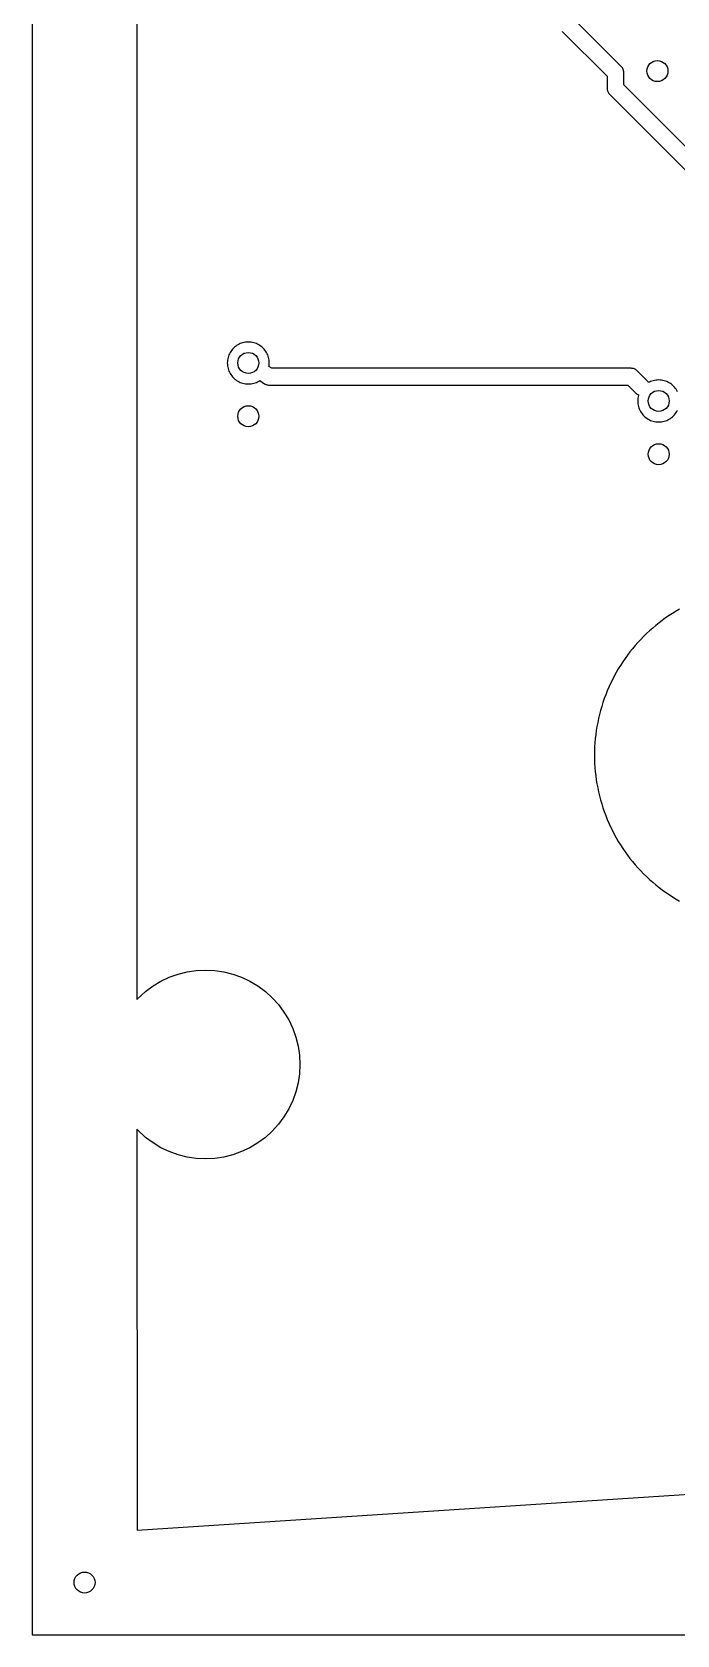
# Model space of a CAD drawing. Header units: millimetres. Extents: x 0 to 250, y 0 to 130.
# Drawn here: x 0 to 30.7, y 0 to 76.4 of the extents above; entities that cross this region are included whole.
import ezdxf

# ---------------------------------------------------------------- set-up
doc = ezdxf.new("R2010")
doc.units = ezdxf.units.MM
for name, color, linetype in [('0_REF_BLANK_250x130_DO_NOT_CUT', 8, 'Continuous'), ('1_ISOLATE_0.4mm_PROFILE_OUTSIDE_0.12deep', 1, 'Continuous'), ('2_DRILL_1.0mm', 3, 'Continuous'), ('4_CUTOUTS_PROFILE_INSIDE_THRU', 4, 'Continuous'), ('5_OUTLINE_PROFILE_OUTSIDE_THRU', 2, 'Continuous'), ('C1_COUPON_ISOLATE_0.4mm_PROFILE_OUTSIDE_0.12deep', 2, 'Continuous')]:
    doc.layers.add(name, color=color, linetype=linetype)

msp = doc.modelspace()

# ---------------------------------------------------------------- linework, layer by layer
at = {"layer": '0_REF_BLANK_250x130_DO_NOT_CUT'}
msp.add_lwpolyline([(0, 0), (250, 0), (250, 130), (0, 130)], close=True, dxfattribs=at)
at = {"layer": '1_ISOLATE_0.4mm_PROFILE_OUTSIDE_0.12deep'}
for points in [[(25.2672, 76.4672), (27.4, 74.3343), (27.4, 73.75), (27.4019, 73.7108), (27.4077, 73.672), (27.4172, 73.6339), (27.4304, 73.5969), (27.4472, 73.5614), (27.4674, 73.5278), (27.4908, 73.4962), (27.5172, 73.4672), (36.4, 64.5843)], [(37.0828, 65.0328), (28.2, 73.9157), (28.2, 74.5), (28.1981, 74.5392), (28.1923, 74.578), (28.1828, 74.6161), (28.1696, 74.6531), (28.1528, 74.6886), (28.1326, 74.7222), (28.1092, 74.7538), (28.0828, 74.7828), (25.95, 76.9157)], [(30.7579, 59.2843), (30.727, 59.342), (30.6925, 59.3976), (30.6544, 59.4508), (30.6128, 59.5013), (30.5681, 59.5491), (30.5203, 59.5938), (30.4698, 59.6354), (30.4166, 59.6735), (30.361, 59.708), (30.3033, 59.7389), (30.2437, 59.7659), (30.1824, 59.7889), (30.1198, 59.8079), (30.0561, 59.8228), (29.9915, 59.8334), (29.9264, 59.8399), (29.861, 59.842), (29.7956, 59.8399), (29.7305, 59.8334), (29.6659, 59.8228), (29.6022, 59.8079), (29.5396, 59.7889), (29.4783, 59.7659), (29.4187, 59.7389), (29.3838, 59.7202), (29.3826, 59.7222), (29.3592, 59.7538), (29.3328, 59.7828), (28.8328, 60.2828), (28.8038, 60.3092), (28.7722, 60.3326), (28.7386, 60.3528), (28.7031, 60.3696), (28.6661, 60.3828), (28.628, 60.3923), (28.5892, 60.3981), (28.55, 60.4), (11.4195, 60.4), (11.2902, 60.4849), (11.2964, 60.5225), (11.3029, 60.5876), (11.305, 60.653), (11.3029, 60.7184), (11.2964, 60.7835), (11.2858, 60.8481), (11.2709, 60.9118), (11.2519, 60.9744), (11.2289, 61.0357), (11.2019, 61.0953), (11.171, 61.153), (11.1365, 61.2086), (11.0984, 61.2618), (11.0568, 61.3123), (11.0121, 61.3601), (10.9643, 61.4048), (10.9138, 61.4464), (10.8606, 61.4845), (10.805, 61.519), (10.7473, 61.5499), (10.6877, 61.5769), (10.6264, 61.5999), (10.5638, 61.6189), (10.5001, 61.6338), (10.4355, 61.6444), (10.3704, 61.6509), (10.305, 61.653), (10.2396, 61.6509), (10.1745, 61.6444), (10.1099, 61.6338), (10.0462, 61.6189), (9.9836, 61.5999), (9.9223, 61.5769), (9.8627, 61.5499), (9.805, 61.519), (9.7494, 61.4845), (9.6962, 61.4464), (9.6457, 61.4048), (9.5979, 61.3601), (9.5532, 61.3123), (9.5116, 61.2618), (9.4735, 61.2086), (9.439, 61.153), (9.4081, 61.0953), (9.3811, 61.0357), (9.3581, 60.9744), (9.3391, 60.9118), (9.3242, 60.8481), (9.3136, 60.7835), (9.3071, 60.7184), (9.305, 60.653), (9.3071, 60.5876), (9.3136, 60.5225), (9.3242, 60.4579), (9.3391, 60.3942), (9.3581, 60.3316), (9.3811, 60.2703), (9.4081, 60.2107), (9.439, 60.153), (9.4735, 60.0974), (9.5116, 60.0442), (9.5532, 59.9937), (9.5979, 59.9459), (9.6457, 59.9012), (9.6962, 59.8596), (9.7494, 59.8215), (9.805, 59.787), (9.8627, 59.7561), (9.9223, 59.7291), (9.9836, 59.7061), (10.0462, 59.6871), (10.1099, 59.6722), (10.1745, 59.6616), (10.2396, 59.6551), (10.305, 59.653), (10.3704, 59.6551), (10.4355, 59.6616), (10.5001, 59.6722), (10.5638, 59.6871), (10.6264, 59.7061), (10.6877, 59.7291), (10.7473, 59.7561), (10.805, 59.787), (10.8515, 59.8159), (11.0805, 59.6656), (11.1139, 59.6459), (11.149, 59.6296), (11.1855, 59.6167), (11.223, 59.6075), (11.2613, 59.6019), (11.3, 59.6), (28.3843, 59.6), (28.7672, 59.2172), (28.7962, 59.1908), (28.8278, 59.1674), (28.8614, 59.1472), (28.8969, 59.1304), (28.9034, 59.1281), (28.8951, 59.1008), (28.8802, 59.0371), (28.8696, 58.9725), (28.8631, 58.9074), (28.861, 58.842), (28.8631, 58.7766), (28.8696, 58.7115), (28.8802, 58.6469), (28.8951, 58.5832), (28.9141, 58.5206), (28.9371, 58.4593), (28.9641, 58.3997), (28.995, 58.342), (29.0295, 58.2864), (29.0676, 58.2332), (29.1092, 58.1827), (29.1539, 58.1349), (29.2017, 58.0902), (29.2522, 58.0486), (29.3054, 58.0105), (29.361, 57.976), (29.4187, 57.9451), (29.4783, 57.9181), (29.5396, 57.8951), (29.6022, 57.8761), (29.6659, 57.8612), (29.7305, 57.8506), (29.7956, 57.8441), (29.861, 57.842), (29.9264, 57.8441), (29.9915, 57.8506), (30.0561, 57.8612), (30.1198, 57.8761), (30.1824, 57.8951), (30.2437, 57.9181), (30.3033, 57.9451), (30.361, 57.976), (30.4166, 58.0105), (30.4698, 58.0486), (30.5203, 58.0902), (30.5681, 58.1349), (30.6128, 58.1827), (30.6544, 58.2332), (30.6925, 58.2864), (30.727, 58.342), (30.7579, 58.3997)]]:
    msp.add_lwpolyline(points, dxfattribs=at)
at = {"layer": '2_DRILL_1.0mm'}
for centre in [(29.8, 74.573), (10.305, 60.653), (29.861, 58.842), (10.305, 58.113), (29.861, 56.302)]:
    msp.add_circle(centre, 0.5, dxfattribs=at)
at = {"layer": '4_CUTOUTS_PROFILE_INSIDE_THRU'}
msp.add_lwpolyline([(30.8568, 48.9137), (30.6872, 48.8148), (30.52, 48.7118), (30.3554, 48.6048), (30.1935, 48.4937), (30.0344, 48.3787), (29.8781, 48.2598), (29.7249, 48.1371), (29.5746, 48.0107), (29.4275, 47.8806), (29.2837, 47.747), (29.1431, 47.6099), (29.006, 47.4693), (28.8724, 47.3255), (28.7423, 47.1784), (28.6159, 47.0281), (28.4932, 46.8749), (28.3743, 46.7186), (28.2593, 46.5595), (28.1482, 46.3976), (28.0412, 46.233), (27.9382, 46.0658), (27.8393, 45.8962), (27.7446, 45.7242), (27.6542, 45.5499), (27.5681, 45.3734), (27.4863, 45.1949), (27.409, 45.0145), (27.3361, 44.8322), (27.2676, 44.6481), (27.2038, 44.4625), (27.1445, 44.2753), (27.0898, 44.0867), (27.0397, 43.8968), (26.9944, 43.7058), (26.9537, 43.5137), (26.9178, 43.3207), (26.8866, 43.1268), (26.8602, 42.9323), (26.8385, 42.7371), (26.8217, 42.5415), (26.8096, 42.3455), (26.8024, 42.1493), (26.8, 41.953), (26.8024, 41.7567), (26.8096, 41.5605), (26.8217, 41.3645), (26.8385, 41.1689), (26.8602, 40.9737), (26.8866, 40.7792), (26.9178, 40.5853), (26.9537, 40.3923), (26.9944, 40.2002), (27.0397, 40.0092), (27.0898, 39.8193), (27.1445, 39.6307), (27.2038, 39.4435), (27.2676, 39.2579), (27.3361, 39.0738), (27.409, 38.8915), (27.4863, 38.7111), (27.5681, 38.5326), (27.6542, 38.3561), (27.7446, 38.1818), (27.8393, 38.0098), (27.9382, 37.8402), (28.0412, 37.673), (28.1482, 37.5084), (28.2593, 37.3465), (28.3743, 37.1874), (28.4932, 37.0311), (28.6159, 36.8779), (28.7423, 36.7276), (28.8724, 36.5805), (29.006, 36.4367), (29.1431, 36.2961), (29.2837, 36.159), (29.4275, 36.0254), (29.5746, 35.8953), (29.7249, 35.7689), (29.8781, 35.6462), (30.0344, 35.5273), (30.1935, 35.4123), (30.3554, 35.3012), (30.52, 35.1942), (30.6872, 35.0912), (30.8568, 34.9923)], dxfattribs=at)
at = {"layer": '5_OUTLINE_PROFILE_OUTSIDE_THRU'}
msp.add_lwpolyline([(5, 109.836), (5, 30.297), (5.408, 30.683), (5.763, 30.946), (6.142, 31.173), (6.541, 31.361), (6.957, 31.51), (7.385, 31.618), (7.822, 31.682), (8.263, 31.704), (8.704, 31.682), (9.141, 31.618), (9.569, 31.51), (9.985, 31.361), (10.384, 31.173), (10.763, 30.946), (11.118, 30.683), (11.445, 30.386), (11.742, 30.059), (12.005, 29.704), (12.232, 29.325), (12.42, 28.926), (12.569, 28.51), (12.677, 28.082), (12.741, 27.645), (12.763, 27.204), (12.741, 26.763), (12.677, 26.326), (12.569, 25.898), (12.42, 25.482), (12.232, 25.083), (12.005, 24.704), (11.742, 24.349), (11.445, 24.022), (11.118, 23.725), (10.763, 23.462), (10.384, 23.235), (9.985, 23.047), (9.569, 22.898), (9.141, 22.79), (8.704, 22.726), (8.263, 22.704), (7.822, 22.726), (7.385, 22.79), (6.957, 22.898), (6.541, 23.047), (6.142, 23.235), (5.763, 23.462), (5.408, 23.725), (5, 24.111), (5.007, 5), (148.044, 14.328)], dxfattribs=at)
at = {"layer": 'C1_COUPON_ISOLATE_0.4mm_PROFILE_OUTSIDE_0.12deep'}
msp.add_circle((2.5, 2.5), 0.5, dxfattribs=at)

doc.saveas('drawing.dxf')
